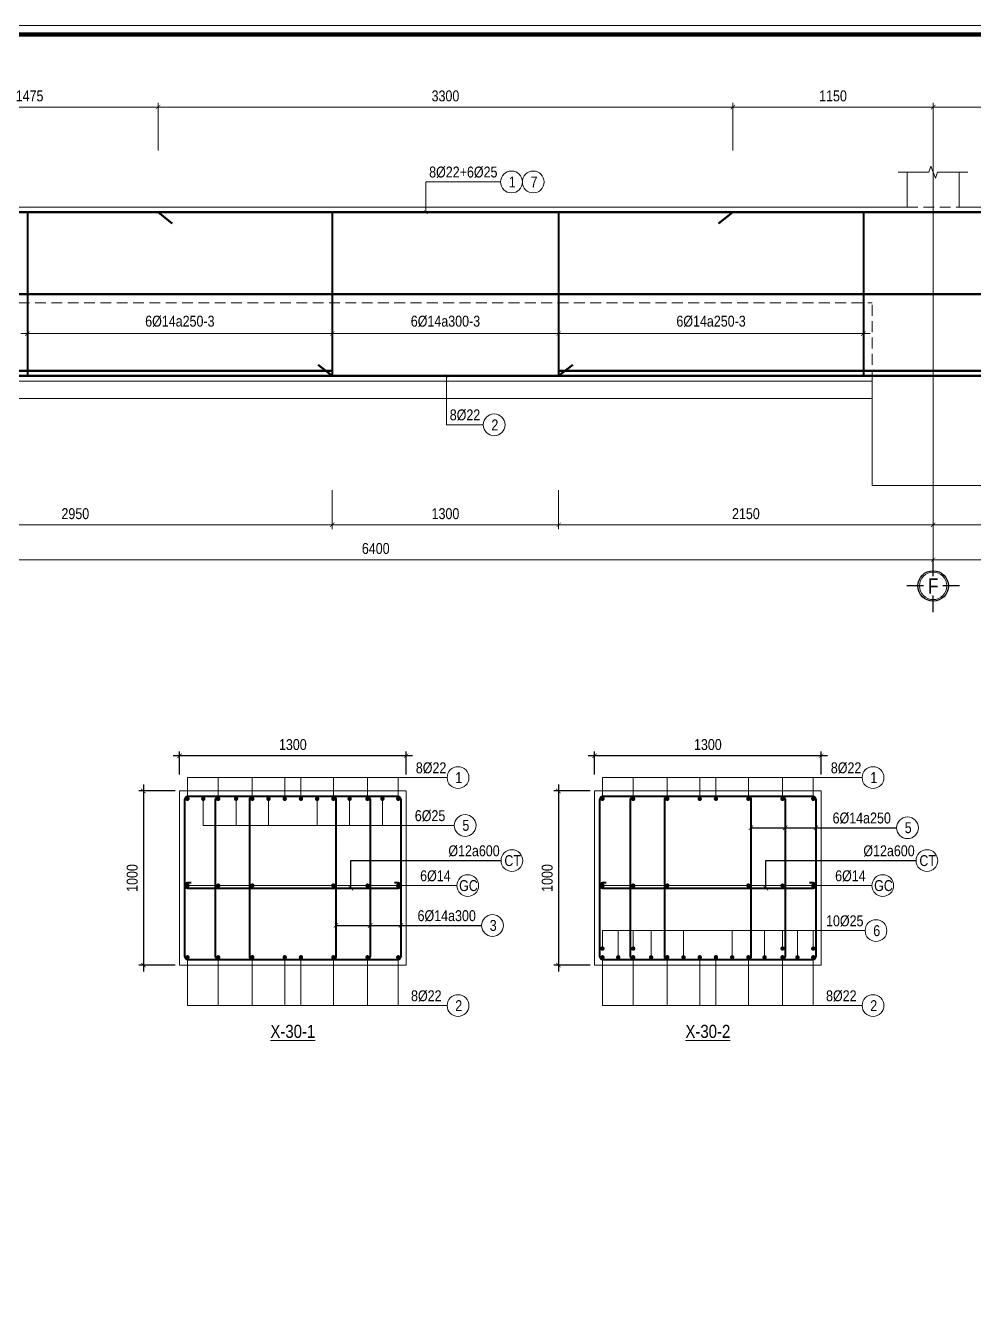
# Model space of a CAD drawing. Header units: millimetres. Extents: x 3014920 to 3563667, y -1638653 to -1356471.
# Drawn here: x 3397827 to 3403275, y -1593627 to -1586316 of the extents above; entities that cross this region are included whole.
import ezdxf
from ezdxf.enums import TextEntityAlignment as Align
from ezdxf.xclip import XClip

# ---------------------------------------------------------------- set-up
doc = ezdxf.new("R2010")
doc.units = ezdxf.units.MM
doc.header["$MEASUREMENT"] = 0
doc.header["$XCLIPFRAME"] = 0
doc.header["$PDMODE"] = 2
for name, pattern in [('6 TANG DIEN HINH 14-15$0$ACAD_ISO10W100', [18, 12, -3, 0, -3]), ('ACAD_ISO04W100', [30, 24, -3, 0, -3]), ('HIDDEN', [0.375, 0.25, -0.125])]:
    doc.linetypes.add(name, pattern=pattern)
doc.layers.get('0').update_dxf_attribs({"lineweight": 9})
doc.layers.get('Defpoints').update_dxf_attribs({"color": 10, "lineweight": 0})
for name, color, linetype, lineweight in [('2', 2, 'Continuous', 20), ('CDAI', 21, 'Continuous', 40), ('CTHEP', 50, 'Continuous', 50), ('DBAO', 90, 'Continuous', 13), ('DGIONG', 130, 'Continuous', 13), ('KTH', 154, 'Continuous', 9), ('Net khuat', 8, 'HIDDEN', 13), ('TEXT', 7, 'Continuous', 15), ('TRUC', 251, 'ACAD_ISO04W100', 9)]:
    doc.layers.add(name, color=color, linetype=linetype, lineweight=lineweight)
doc.layers.add('8', color=8, linetype='Continuous')
doc.styles.add('HELVECONDENSE', font='VHELVCN_0.TTF')
doc.styles.add('Star-HelCon', font='VHELVCN_0.TTF')
doc.styles.add('TTP-HelCon', font='VHELVCN_0.TTF')
doc.styles.add('VNI-HELVE-CONDENSE', font='VHELVCN_0.TTF')
doc.dimstyles.new('kc-25', dxfattribs={"dimtxt": 62.5, "dimasz": 20, "dimexe": 20, "dimexo": 50, "dimgap": 25, "dimtad": 3, "dimdec": 0, "dimzin": 0, "dimdsep": 46, "dimtxsty": 'VNI-HELVE-CONDENSE', "dimblk": 'DIM', "dimcen": 2.5, "dimclrd": 256, "dimclre": 154, "dimclrt": 7, "dimaunit": 1, "dimadec": 0, "dimazin": 0, "dimtfac": 1, "dimtdec": 0, "dimtix": 1, "dimtmove": 0, "dimatfit": 3, "dimldrblk": 'DOT', "dimfxl": 1, "dimtolj": 1, "dimtzin": 0, "dimarcsym": 0})
doc.dimstyles.new('TTP-25', dxfattribs={"dimscale": 25, "dimtxt": 2.5, "dimasz": 1, "dimexe": 1, "dimexo": 1, "dimgap": 0.09, "dimtad": 0, "dimdec": 4, "dimrnd": 1, "dimzin": 9, "dimdsep": 46, "dimtxsty": 'TTP-HelCon', "dimblk": 'ARCHTICK', "dimcen": 0.09, "dimdle": 1.5, "dimclrd": 256, "dimclre": 256, "dimclrt": 7, "dimadec": 0, "dimazin": 0, "dimtfac": 1, "dimtdec": 4, "dimtmove": 0, "dimatfit": 3, "dimldrblk": 'ARCHTICK', "dimfxl": 1, "dimtvp": 1, "dimtolj": 1, "dimtzin": 0, "dimarcsym": 0})

# ---------------------------------------------------------------- blocks, each defined once
blk = doc.blocks.new('2X-29')
at = {"layer": 'CTHEP'}
for p, q in [((32130.8927, -465), (360.43806, -465)), ((32130.8927, -925), (390.43806, -925)), ((32130.8927, -1385), (390.43806, -1385))]:
    blk.add_line(p, q, dxfattribs=at)
at = {"layer": 'CTHEP', "elevation": 0}
for points in [[(289.97982, -504.86181), (289.97982, -5), (32200.89431, -5), (32200.89431, -504.98415)], [(289.97982, -1845), (32200.89431, -1845)]]:
    blk.add_lwpolyline(points, dxfattribs=at)
at = {"layer": 'DBAO', "linetype": 'Continuous', "elevation": 0, "flags": 128}
blk.add_lwpolyline([(32230.89431, -1875), (258.43806, -1875)], dxfattribs=at)
blk = doc.blocks.new('dau truc')
blk.add_circle((0, 0), 180)
at = {"layer": '8'}
for p, q in [((0, 127), (0, 345)), ((-127, 0), (-345, 0)), ((0, -345), (0, -127)), ((345, 0), (127, 0))]:
    blk.add_line(p, q, dxfattribs=at)
blk.add_circle((0, 0), 200, dxfattribs=at)
at = {"layer": 'TEXT', "style": 'HELVECONDENSE'}
blk.add_attdef('A', text='', height=233, dxfattribs=at).set_placement((0, 0), align=Align.MIDDLE)
blk = doc.blocks.new('_ArchTick')
at = {"color": 0, "linetype": 'ByBlock', "const_width": 0.15}
blk.add_lwpolyline([(-0.5, -0.5), (0.5, 0.5)], dxfattribs=at)
blk = doc.blocks.new('*D972')
at = {"layer": 'Defpoints', "color": 0, "transparency": 16777216}
for p in [(3950, -1570), (5249.5, -1570), (3950, -1795)]:
    blk.add_point(p, dxfattribs=at)
at = {"layer": 'KTH', "lineweight": -2, "transparency": 16777216}
for p, q in [((3950, -1595), (3950, -1820)), ((5249.5, -1595), (5249.5, -1820)), ((5287, -1795), (3912.5, -1795))]:
    blk.add_line(p, q, dxfattribs=at)
at = {"layer": 'KTH', "lineweight": -2, "transparency": 16777216, "xscale": 25, "yscale": 25, "zscale": 25, "rotation": 180}
blk.add_blockref('_ArchTick', (3950, -1795), dxfattribs=at)
at = {"layer": 'KTH', "lineweight": -2, "transparency": 16777216, "xscale": 25, "yscale": 25, "zscale": 25}
blk.add_blockref('_ArchTick', (5249.5, -1795), dxfattribs=at)
at = {"layer": 'KTH', "color": 7, "transparency": 16777216, "insert": (4599.8, -1731.2), "char_height": 62.5, "attachment_point": 5, "style": 'TTP-HelCon'}
blk.add_mtext('\\A1;1300', dxfattribs=at)
blk = doc.blocks.new('*D974')
at = {"layer": 'Defpoints', "color": 0, "transparency": 16777216}
for p in [(2200, -520), (3950, -520), (3950, -696.4)]:
    blk.add_point(p, dxfattribs=at)
at = {"layer": 'KTH', "lineweight": -2, "transparency": 16777216}
for p, q in [((2200, -545), (2200, -721.4)), ((3950, -545), (3950, -721.4)), ((2162.5, -696.4), (3987.5, -696.4))]:
    blk.add_line(p, q, dxfattribs=at)
at = {"layer": 'KTH', "lineweight": -2, "transparency": 16777216, "xscale": 25, "yscale": 25, "zscale": 25, "rotation": 180}
blk.add_blockref('_ArchTick', (2200, -696.4), dxfattribs=at)
at = {"layer": 'KTH', "lineweight": -2, "transparency": 16777216, "xscale": 25, "yscale": 25, "zscale": 25}
blk.add_blockref('_ArchTick', (3950, -696.4), dxfattribs=at)
at = {"layer": 'KTH', "color": 7, "transparency": 16777216, "insert": (3075, -626.5), "char_height": 62.5, "attachment_point": 5, "style": 'TTP-HelCon'}
blk.add_mtext('\\A1;6Þ14a250-3', dxfattribs=at)
blk = doc.blocks.new('*D975')
at = {"layer": 'Defpoints', "color": 0, "transparency": 16777216}
for p in [(7399.5, 604), (7399.5, 330), (8499.5, 330)]:
    blk.add_point(p, dxfattribs=at)
at = {"layer": 'KTH', "lineweight": -2, "transparency": 16777216}
for p, q in [((8537, 604), (7362, 604)), ((7399.5, 355), (7399.5, 629)), ((8499.5, 355), (8499.5, 629))]:
    blk.add_line(p, q, dxfattribs=at)
at = {"layer": 'KTH', "lineweight": -2, "transparency": 16777216, "xscale": 25, "yscale": 25, "zscale": 25, "rotation": 180}
blk.add_blockref('_ArchTick', (7399.5, 604), dxfattribs=at)
at = {"layer": 'KTH', "lineweight": -2, "transparency": 16777216, "xscale": 25, "yscale": 25, "zscale": 25}
blk.add_blockref('_ArchTick', (8499.5, 604), dxfattribs=at)
at = {"layer": 'KTH', "color": 7, "transparency": 16777216, "insert": (7949.5, 667.8), "char_height": 62.5, "attachment_point": 5, "style": 'TTP-HelCon'}
blk.add_mtext('\\A1;1100', dxfattribs=at)
blk = doc.blocks.new('*D976')
at = {"layer": 'Defpoints', "color": 0, "transparency": 16777216}
for p in [(6249.5, 604), (6249.5, 330), (7399.5, 330)]:
    blk.add_point(p, dxfattribs=at)
at = {"layer": 'KTH', "lineweight": -2, "transparency": 16777216}
for p, q in [((7437, 604), (6212, 604)), ((6249.5, 355), (6249.5, 629)), ((7399.5, 355), (7399.5, 629))]:
    blk.add_line(p, q, dxfattribs=at)
at = {"layer": 'KTH', "lineweight": -2, "transparency": 16777216, "xscale": 25, "yscale": 25, "zscale": 25, "rotation": 180}
blk.add_blockref('_ArchTick', (6249.5, 604), dxfattribs=at)
at = {"layer": 'KTH', "lineweight": -2, "transparency": 16777216, "xscale": 25, "yscale": 25, "zscale": 25}
blk.add_blockref('_ArchTick', (7399.5, 604), dxfattribs=at)
at = {"layer": 'KTH', "color": 7, "transparency": 16777216, "insert": (6824.5, 667.8), "char_height": 62.5, "attachment_point": 5, "style": 'TTP-HelCon'}
blk.add_mtext('\\A1;1150', dxfattribs=at)
blk = doc.blocks.new('*D977')
at = {"layer": 'Defpoints', "color": 0, "transparency": 16777216}
for p in [(7399.5, -1570), (9499.5, -1570), (9499.5, -1795)]:
    blk.add_point(p, dxfattribs=at)
at = {"layer": 'KTH', "lineweight": -2, "transparency": 16777216}
for p, q in [((7399.5, -1595), (7399.5, -1820)), ((9499.5, -1595), (9499.5, -1820)), ((7362, -1795), (9537, -1795))]:
    blk.add_line(p, q, dxfattribs=at)
at = {"layer": 'KTH', "lineweight": -2, "transparency": 16777216, "xscale": 25, "yscale": 25, "zscale": 25, "rotation": 180}
blk.add_blockref('_ArchTick', (7399.5, -1795), dxfattribs=at)
at = {"layer": 'KTH', "lineweight": -2, "transparency": 16777216, "xscale": 25, "yscale": 25, "zscale": 25}
blk.add_blockref('_ArchTick', (9499.5, -1795), dxfattribs=at)
at = {"layer": 'KTH', "color": 7, "transparency": 16777216, "insert": (8449.5, -1731.2), "char_height": 62.5, "attachment_point": 5, "style": 'TTP-HelCon'}
blk.add_mtext('\\A1;2100', dxfattribs=at)
blk = doc.blocks.new('*D978')
at = {"layer": 'Defpoints', "color": 0, "transparency": 16777216}
for p in [(5249.5, -1570), (7399.5, -1570), (5249.5, -1795)]:
    blk.add_point(p, dxfattribs=at)
at = {"layer": 'KTH', "lineweight": -2, "transparency": 16777216}
for p, q in [((5249.5, -1595), (5249.5, -1820)), ((7399.5, -1595), (7399.5, -1820)), ((7437, -1795), (5212, -1795))]:
    blk.add_line(p, q, dxfattribs=at)
at = {"layer": 'KTH', "lineweight": -2, "transparency": 16777216, "xscale": 25, "yscale": 25, "zscale": 25, "rotation": 180}
blk.add_blockref('_ArchTick', (5249.5, -1795), dxfattribs=at)
at = {"layer": 'KTH', "lineweight": -2, "transparency": 16777216, "xscale": 25, "yscale": 25, "zscale": 25}
blk.add_blockref('_ArchTick', (7399.5, -1795), dxfattribs=at)
at = {"layer": 'KTH', "color": 7, "transparency": 16777216, "insert": (6324.5, -1731.2), "char_height": 62.5, "attachment_point": 5, "style": 'TTP-HelCon'}
blk.add_mtext('\\A1;2150', dxfattribs=at)
blk = doc.blocks.new('*D949')
at = {"layer": 'Defpoints', "color": 0, "transparency": 16777216}
for p in [(6249.5, 604), (2950, 330), (6249.5, 330)]:
    blk.add_point(p, dxfattribs=at)
at = {"layer": 'KTH', "lineweight": -2, "transparency": 16777216}
for p, q in [((2912.5, 604), (6287, 604)), ((2950, 355), (2950, 629)), ((6249.5, 355), (6249.5, 629))]:
    blk.add_line(p, q, dxfattribs=at)
at = {"layer": 'KTH', "lineweight": -2, "transparency": 16777216, "xscale": 25, "yscale": 25, "zscale": 25, "rotation": 180}
blk.add_blockref('_ArchTick', (2950, 604), dxfattribs=at)
at = {"layer": 'KTH', "lineweight": -2, "transparency": 16777216, "xscale": 25, "yscale": 25, "zscale": 25}
blk.add_blockref('_ArchTick', (6249.5, 604), dxfattribs=at)
at = {"layer": 'KTH', "color": 7, "transparency": 16777216, "insert": (4599.8, 667.8), "char_height": 62.5, "attachment_point": 5, "style": 'TTP-HelCon'}
blk.add_mtext('\\A1;3300', dxfattribs=at)
blk = doc.blocks.new('*D950')
at = {"layer": 'Defpoints', "color": 0, "transparency": 16777216}
for p in [(7399.5, -1570), (999.5, -1795), (999.5, -1995)]:
    blk.add_point(p, dxfattribs=at)
at = {"layer": 'KTH', "lineweight": -2, "transparency": 16777216}
for p, q in [((7399.5, -1595), (7399.5, -2020)), ((999.5, -1820), (999.5, -2020)), ((7437, -1995), (962, -1995))]:
    blk.add_line(p, q, dxfattribs=at)
at = {"layer": 'KTH', "lineweight": -2, "transparency": 16777216, "xscale": 25, "yscale": 25, "zscale": 25, "rotation": 180}
blk.add_blockref('_ArchTick', (999.5, -1995), dxfattribs=at)
at = {"layer": 'KTH', "lineweight": -2, "transparency": 16777216, "xscale": 25, "yscale": 25, "zscale": 25}
blk.add_blockref('_ArchTick', (7399.5, -1995), dxfattribs=at)
at = {"layer": 'KTH', "color": 7, "transparency": 16777216, "insert": (4199.5, -1931.1), "char_height": 62.5, "attachment_point": 5, "style": 'TTP-HelCon'}
blk.add_mtext('\\A1;6400', dxfattribs=at)
blk = doc.blocks.new('*D951')
at = {"layer": 'Defpoints', "color": 0, "transparency": 16777216}
for p in [(7399.5, -1570), (12924.5, -1570), (12924.5, -1995)]:
    blk.add_point(p, dxfattribs=at)
at = {"layer": 'KTH', "lineweight": -2, "transparency": 16777216}
for p, q in [((7399.5, -1595), (7399.5, -2020)), ((12924.5, -1595), (12924.5, -2020)), ((7362, -1995), (12962, -1995))]:
    blk.add_line(p, q, dxfattribs=at)
at = {"layer": 'KTH', "lineweight": -2, "transparency": 16777216, "xscale": 25, "yscale": 25, "zscale": 25, "rotation": 180}
blk.add_blockref('_ArchTick', (7399.5, -1995), dxfattribs=at)
at = {"layer": 'KTH', "lineweight": -2, "transparency": 16777216, "xscale": 25, "yscale": 25, "zscale": 25}
blk.add_blockref('_ArchTick', (12924.5, -1995), dxfattribs=at)
at = {"layer": 'KTH', "color": 7, "transparency": 16777216, "insert": (10162, -1931.1), "char_height": 62.5, "attachment_point": 5, "style": 'TTP-HelCon'}
blk.add_mtext('\\A1;5525', dxfattribs=at)
blk = doc.blocks.new('*D956')
at = {"layer": 'Defpoints', "color": 0, "transparency": 16777216}
for p in [(5249.5, -520), (6999.5, -520), (5249.5, -696.4)]:
    blk.add_point(p, dxfattribs=at)
at = {"layer": 'KTH', "lineweight": -2, "transparency": 16777216}
for p, q in [((5249.5, -545), (5249.5, -721.4)), ((6999.5, -545), (6999.5, -721.4)), ((7037, -696.4), (5212, -696.4))]:
    blk.add_line(p, q, dxfattribs=at)
at = {"layer": 'KTH', "lineweight": -2, "transparency": 16777216, "xscale": 25, "yscale": 25, "zscale": 25, "rotation": 180}
blk.add_blockref('_ArchTick', (5249.5, -696.4), dxfattribs=at)
at = {"layer": 'KTH', "lineweight": -2, "transparency": 16777216, "xscale": 25, "yscale": 25, "zscale": 25}
blk.add_blockref('_ArchTick', (6999.5, -696.4), dxfattribs=at)
at = {"layer": 'KTH', "color": 7, "transparency": 16777216, "insert": (6124.5, -626.5), "char_height": 62.5, "attachment_point": 5, "style": 'TTP-HelCon'}
blk.add_mtext('\\A1;6Þ14a250-3', dxfattribs=at)
blk = doc.blocks.new('*D957')
at = {"layer": 'Defpoints', "color": 0, "transparency": 16777216}
for p in [(3950, -520), (5249.5, -520), (3950, -696.4)]:
    blk.add_point(p, dxfattribs=at)
at = {"layer": 'KTH', "lineweight": -2, "transparency": 16777216}
for p, q in [((3950, -545), (3950, -721.4)), ((5249.5, -545), (5249.5, -721.4)), ((5287, -696.4), (3912.5, -696.4))]:
    blk.add_line(p, q, dxfattribs=at)
at = {"layer": 'KTH', "lineweight": -2, "transparency": 16777216, "xscale": 25, "yscale": 25, "zscale": 25, "rotation": 180}
blk.add_blockref('_ArchTick', (3950, -696.4), dxfattribs=at)
at = {"layer": 'KTH', "lineweight": -2, "transparency": 16777216, "xscale": 25, "yscale": 25, "zscale": 25}
blk.add_blockref('_ArchTick', (5249.5, -696.4), dxfattribs=at)
at = {"layer": 'KTH', "color": 7, "transparency": 16777216, "insert": (4599.8, -626.5), "char_height": 62.5, "attachment_point": 5, "style": 'TTP-HelCon'}
blk.add_mtext('\\A1;6Þ14a300-3', dxfattribs=at)
blk = doc.blocks.new('*D958')
at = {"layer": 'Defpoints', "color": 0, "transparency": 16777216}
for p in [(1474.5, 604), (1474.5, 330), (2950, 330)]:
    blk.add_point(p, dxfattribs=at)
at = {"layer": 'KTH', "lineweight": -2, "transparency": 16777216}
for p, q in [((2987.5, 604), (1437, 604)), ((1474.5, 355), (1474.5, 629)), ((2950, 355), (2950, 629))]:
    blk.add_line(p, q, dxfattribs=at)
at = {"layer": 'KTH', "lineweight": -2, "transparency": 16777216, "xscale": 25, "yscale": 25, "zscale": 25, "rotation": 180}
blk.add_blockref('_ArchTick', (1474.5, 604), dxfattribs=at)
at = {"layer": 'KTH', "lineweight": -2, "transparency": 16777216, "xscale": 25, "yscale": 25, "zscale": 25}
blk.add_blockref('_ArchTick', (2950, 604), dxfattribs=at)
at = {"layer": 'KTH', "color": 7, "transparency": 16777216, "insert": (2212.3, 667.8), "char_height": 62.5, "attachment_point": 5, "style": 'TTP-HelCon'}
blk.add_mtext('\\A1;1475', dxfattribs=at)
blk = doc.blocks.new('*D959')
at = {"layer": 'Defpoints', "color": 0, "transparency": 16777216}
for p in [(999.5, -1570), (3950, -1570), (3950, -1795)]:
    blk.add_point(p, dxfattribs=at)
at = {"layer": 'KTH', "lineweight": -2, "transparency": 16777216}
for p, q in [((999.5, -1595), (999.5, -1820)), ((3950, -1595), (3950, -1820)), ((962, -1795), (3987.5, -1795))]:
    blk.add_line(p, q, dxfattribs=at)
at = {"layer": 'KTH', "lineweight": -2, "transparency": 16777216, "xscale": 25, "yscale": 25, "zscale": 25, "rotation": 180}
blk.add_blockref('_ArchTick', (999.5, -1795), dxfattribs=at)
at = {"layer": 'KTH', "lineweight": -2, "transparency": 16777216, "xscale": 25, "yscale": 25, "zscale": 25}
blk.add_blockref('_ArchTick', (3950, -1795), dxfattribs=at)
at = {"layer": 'KTH', "color": 7, "transparency": 16777216, "insert": (2474.8, -1731.2), "char_height": 62.5, "attachment_point": 5, "style": 'TTP-HelCon'}
blk.add_mtext('\\A1;2950', dxfattribs=at)
blk = doc.blocks.new('DIM')
h = blk.add_hatch(color=1)
h.paths.add_polyline_path([(0.49, 0.29, 1), (0.29, 0.49), (-0.19, 0), (0.19, 0)])
h.paths.add_polyline_path([(0.19, 0), (-0.19, 0), (-0.49, -0.29, 1), (-0.29, -0.49)])
at = {"color": 9}
for p, q in [((-0.19, 0), (-1.5, 0)), ((0.19, 0), (1.5, 0))]:
    blk.add_line(p, q, dxfattribs=at)
at = {"color": 1}
for p, q in [((-0.49, -0.29), (0.29, 0.49)), ((-0.29, -0.49), (0.49, 0.29)), ((-0.19, 0), (0.19, 0))]:
    blk.add_line(p, q, dxfattribs=at)
blk.add_arc((-0.39, -0.39), 0.138, 135, 315, dxfattribs=at)
blk = doc.blocks.new('*D27')
at = {"layer": 'Defpoints', "color": 0, "ltscale": 500, "transparency": 16777216}
for p in [(3398711.5, -1590712), (3398503.3, -1591712), (3398711.5, -1591712)]:
    blk.add_point(p, dxfattribs=at)
at = {"layer": 'KTH', "lineweight": -2, "ltscale": 500, "transparency": 16777216}
for p, q in [((3398503.3, -1590674.5), (3398503.3, -1591749.5)), ((3398686.5, -1590712), (3398478.3, -1590712)), ((3398686.5, -1591712), (3398478.3, -1591712))]:
    blk.add_line(p, q, dxfattribs=at)
at = {"layer": 'KTH', "lineweight": -2, "ltscale": 500, "transparency": 16777216, "xscale": 25, "yscale": 25, "zscale": 25}
for p, rotation in [((3398503.3, -1590712), 90), ((3398503.3, -1591712), 270)]:
    blk.add_blockref('_ArchTick', p, dxfattribs=dict(at, rotation=rotation))
at = {"layer": 'KTH', "color": 7, "ltscale": 500, "transparency": 16777216, "insert": (3398439.5, -1591212), "char_height": 62.5, "attachment_point": 5, "rotation": 90, "style": 'TTP-HelCon'}
blk.add_mtext('\\A1;1000', dxfattribs=at)
blk = doc.blocks.new('*D28')
at = {"layer": 'Defpoints', "color": 0, "ltscale": 500, "transparency": 16777216}
for p in [(3398711.5, -1590509.8), (3398711.5, -1590643), (3400011.5, -1590643)]:
    blk.add_point(p, dxfattribs=at)
at = {"layer": 'KTH', "lineweight": -2, "ltscale": 500, "transparency": 16777216}
for p, q in [((3400049, -1590509.8), (3398674, -1590509.8)), ((3398711.5, -1590618), (3398711.5, -1590484.8)), ((3400011.5, -1590618), (3400011.5, -1590484.8))]:
    blk.add_line(p, q, dxfattribs=at)
at = {"layer": 'KTH', "lineweight": -2, "ltscale": 500, "transparency": 16777216, "xscale": 25, "yscale": 25, "zscale": 25, "rotation": 180}
blk.add_blockref('_ArchTick', (3398711.5, -1590509.8), dxfattribs=at)
at = {"layer": 'KTH', "lineweight": -2, "ltscale": 500, "transparency": 16777216, "xscale": 25, "yscale": 25, "zscale": 25}
blk.add_blockref('_ArchTick', (3400011.5, -1590509.8), dxfattribs=at)
at = {"layer": 'KTH', "color": 7, "ltscale": 500, "transparency": 16777216, "insert": (3399361.5, -1590446), "char_height": 62.5, "attachment_point": 5, "style": 'TTP-HelCon'}
blk.add_mtext('\\A1;1300', dxfattribs=at)
blk = doc.blocks.new('*D29')
at = {"layer": 'Defpoints', "color": 0, "ltscale": 500, "transparency": 16777216}
for p in [(3401094, -1590712), (3400885.7, -1591712), (3401094, -1591712)]:
    blk.add_point(p, dxfattribs=at)
at = {"layer": 'KTH', "lineweight": -2, "ltscale": 500, "transparency": 16777216}
for p, q in [((3400885.7, -1590674.5), (3400885.7, -1591749.5)), ((3401069, -1590712), (3400860.7, -1590712)), ((3401069, -1591712), (3400860.7, -1591712))]:
    blk.add_line(p, q, dxfattribs=at)
at = {"layer": 'KTH', "lineweight": -2, "ltscale": 500, "transparency": 16777216, "xscale": 25, "yscale": 25, "zscale": 25}
for p, rotation in [((3400885.7, -1590712), 90), ((3400885.7, -1591712), 270)]:
    blk.add_blockref('_ArchTick', p, dxfattribs=dict(at, rotation=rotation))
at = {"layer": 'KTH', "color": 7, "ltscale": 500, "transparency": 16777216, "insert": (3400821.9, -1591212), "char_height": 62.5, "attachment_point": 5, "rotation": 90, "style": 'TTP-HelCon'}
blk.add_mtext('\\A1;1000', dxfattribs=at)
blk = doc.blocks.new('*D30')
at = {"layer": 'Defpoints', "color": 0, "ltscale": 500, "transparency": 16777216}
for p in [(3401094, -1590509.8), (3401094, -1590643), (3402394, -1590643)]:
    blk.add_point(p, dxfattribs=at)
at = {"layer": 'KTH', "lineweight": -2, "ltscale": 500, "transparency": 16777216}
for p, q in [((3402431.5, -1590509.8), (3401056.5, -1590509.8)), ((3401094, -1590618), (3401094, -1590484.8)), ((3402394, -1590618), (3402394, -1590484.8))]:
    blk.add_line(p, q, dxfattribs=at)
at = {"layer": 'KTH', "lineweight": -2, "ltscale": 500, "transparency": 16777216, "xscale": 25, "yscale": 25, "zscale": 25, "rotation": 180}
blk.add_blockref('_ArchTick', (3401094, -1590509.8), dxfattribs=at)
at = {"layer": 'KTH', "lineweight": -2, "ltscale": 500, "transparency": 16777216, "xscale": 25, "yscale": 25, "zscale": 25}
blk.add_blockref('_ArchTick', (3402394, -1590509.8), dxfattribs=at)
at = {"layer": 'KTH', "color": 7, "ltscale": 500, "transparency": 16777216, "insert": (3401744, -1590446), "char_height": 62.5, "attachment_point": 5, "style": 'TTP-HelCon'}
blk.add_mtext('\\A1;1300', dxfattribs=at)
blk = doc.blocks.new('2X-31')
at = {"layer": 'CTHEP'}
blk.add_line((56669.99316, -1074.0046), (103.16431, -1074.00461), dxfattribs=at)
for points in [[(54.54176, -804.44405), (54.54176, -604.00461), (56669.99316, -604.00461), (56669.99316, -804.00461)], [(54.54176, -1544.00461), (56669.99316, -1544.0046), (56669.99316, -944.0046)]]:
    blk.add_lwpolyline(points, dxfattribs=at)
blk = doc.blocks.new('CHG_XX_Khung ten')
blk.add_lwpolyline([(15, 579), (826, 579), (826, 15), (15, 15)], close=True)
at = {"color": 4, "linetype": 'Continuous', "const_width": 1}
blk.add_lwpolyline([(17, 577), (824, 577), (824, 17), (17, 17)], close=True, dxfattribs=at)
blk = doc.blocks.new('2X-30')
at = {"layer": 'CDAI'}
for points in [[(2199.99836, -0.01737), (2199.99836, -940.01737)], [(3949.99836, -0.01737), (3949.99836, -940.01737)], [(5249.54915, -0.01737), (5249.54915, -940.01737)], [(6999.54915, -0.01737), (6999.54915, -940.01737)]]:
    blk.add_lwpolyline(points, dxfattribs=at)
at = {"layer": 'CTHEP'}
for p, q in [((-4770.45492, 0), (12894.54703, 0)), ((3031.42425, -64.54287), (2949.99836, -0.01737)), ((6168.12326, -64.54287), (6249.54915, -0.01737)), ((12821.30735, -470), (-4700.46243, -470)), ((3868.57247, -875.4745), (3949.99836, -940)), ((5330.97505, -875.4745), (5249.54915, -940))]:
    blk.add_line(p, q, dxfattribs=at)
at = {"layer": 'CTHEP', "elevation": 0}
for points in [[(-4770.45492, -940), (12894.54703, -940)], [(-1000, -910), (3949.99836, -910)], [(5249.54915, -909.99999), (9499.5449, -909.99999)]]:
    blk.add_lwpolyline(points, dxfattribs=at)
at = {"layer": 'DBAO', "linetype": 'Continuous'}
for p, q in [((7249.54703, 230), (7249.54703, 30)), ((7549.54703, 230), (7549.54703, 30)), ((1699.54703, 30), (7249.54703, 30)), ((7549.54703, 30), (12349.54703, 30))]:
    blk.add_line(p, q, dxfattribs=at)
at = {"layer": 'DBAO', "linetype": 'Continuous', "elevation": 0, "flags": 128}
for points in [[(7049.54703, -970), (-4800.45492, -970), (-4800.45492, 30)], [(7049.54703, -970), (7049.54703, -1570), (7749.54703, -1570), (7749.54703, -970)], [(7049.54703, -1070), (-4800.45492, -1070)]]:
    blk.add_lwpolyline(points, dxfattribs=at)
at = {"layer": 'DGIONG', "linetype": 'Continuous', "flags": 128}
blk.add_lwpolyline([(7599.54703, 230), (7424.54703, 230), (7412.04703, 195.65653), (7387.04703, 264.34347), (7374.54703, 230), (7199.54703, 230)], dxfattribs=at)
at = {"layer": 'DGIONG'}
for centre in [(4978.89614, 173.92733), (5103.89614, 173.92733), (4879.34798, -1220.75583)]:
    blk.add_circle(centre, 62.5, dxfattribs=at)
at = {"layer": 'Net khuat', "ltscale": 250}
for p, q in [((7249.54703, 30), (7549.54703, 30)), ((2150, -519.98684), (7049.54751, -519.99212)), ((7049.54703, -970), (7049.54751, -519.99212))]:
    blk.add_line(p, q, dxfattribs=at)
at = {"layer": 'TRUC', "linetype": '6 TANG DIEN HINH 14-15$0$ACAD_ISO10W100', "ltscale": 1250}
blk.add_lwpolyline([(7399.54703, 408.27092), (7399.54703, -2042.59717)], dxfattribs=at)
at = {"layer": '2', "ltscale": 300}
ref = blk.add_blockref('dau truc', (7399.54703, -2145.82027), dxfattribs=dict(at, xscale=0.4367131295148283, yscale=0.4367131295148283, zscale=0.4367131295148283))
ref.add_attrib('A', 'F', dxfattribs={"layer": 'TEXT', "height": 87.5, "style": 'HELVECONDENSE'}).set_placement((7399.54703, -2145.82027), align=Align.MIDDLE)
at = {"layer": 'TEXT', "style": 'TTP-HelCon'}
for s, p in [('8Þ22+6Þ25', (4506.08826, 199.78028, 0)), ('8Þ22', (4624.4296, -1194.90289, 0))]:
    blk.add_text(s, height=62.5, dxfattribs=at).set_placement(p)
at = {"layer": 'TEXT', "style": 'Star-HelCon'}
for s, p in [('1', (4983.06281, 173.92733)), ('7', (5108.06281, 173.92733)), ('2', (4883.51464, -1220.75583))]:
    blk.add_text(s, height=62.5, dxfattribs=at).set_placement(p, align=Align.MIDDLE)
at = {"layer": 'KTH'}
for base, p1, p2, picture, middle in [((1474.54703, 604.00461), (2949.99836, 330), (1474.54703, 330), '*D958', (2212.27269, 667.83794)), ((6249.54915, 604.00461), (7399.54703, 330), (6249.54915, 330), '*D976', (6824.54809, 667.83794)), ((7399.54703, 604.00461), (8499.5449, 330), (7399.54703, 330), '*D975', (7949.54597, 667.83794)), ((999.54703, -1994.95574), (7399.54703, -1570), (999.54703, -1795), '*D950', (4199.54703, -1931.1224)), ((3949.99836, -1795), (999.54703, -1570), (3949.99836, -1570), '*D959', (2474.77269, -1731.16667)), ((9499.5449, -1795), (7399.54703, -1570), (9499.5449, -1570), '*D977', (8449.54597, -1731.16667))]:
    dim = blk.add_linear_dim(base=base, p1=p1, p2=p2, dimstyle='TTP-25', override={"dimtmove": 1}, dxfattribs=at)
    dim.commit()
    dim.dimension.update_dxf_attribs({"geometry": picture, "text_midpoint": middle})
for base, p1, p2, picture, middle in [((6249.54915, 604.00461), (2949.99836, 330), (6249.54915, 330), '*D949', (4599.77376, 667.83794)), ((3949.99836, -1795), (5249.54915, -1570), (3949.99836, -1570), '*D972', (4599.77376, -1731.16667)), ((5249.54915, -1795), (7399.54703, -1570), (5249.54915, -1570), '*D978', (6324.54809, -1731.16667)), ((12924.54703, -1994.95574), (7399.54703, -1570), (12924.54703, -1570), '*D951', (10162.04703, -1931.1224))]:
    dim = blk.add_linear_dim(base=base, p1=p1, p2=p2, angle=180, dimstyle='TTP-25', override={"dimtmove": 1}, dxfattribs=at)
    dim.commit()
    dim.dimension.update_dxf_attribs({"geometry": picture, "text_midpoint": middle})
dim = blk.add_linear_dim(base=(3949.99836, -696.43167), p1=(2199.99836, -519.98684), p2=(3949.99836, -519.98684), text='6Þ14a250-3', dimstyle='TTP-25', override={"dimtmove": 1}, dxfattribs=at)
dim.commit()
dim.dimension.update_dxf_attribs({"geometry": '*D974', "text_midpoint": (3074.99836, -626.515)})
for base, p1, p2, text, picture, middle in [((3949.99836, -696.43167), (5249.54915, -519.98684), (3949.99836, -519.98684), '6Þ14a300-3', '*D957', (4599.77376, -626.515)), ((5249.54915, -696.43167), (6999.54915, -519.98684), (5249.54915, -519.98684), '6Þ14a250-3', '*D956', (6124.54915, -626.515))]:
    dim = blk.add_linear_dim(base=base, p1=p1, p2=p2, angle=180, text=text, dimstyle='TTP-25', override={"dimtmove": 1}, dxfattribs=at)
    dim.commit()
    dim.dimension.update_dxf_attribs({"geometry": picture, "text_midpoint": middle})
at = {"layer": 'DGIONG'}
for points in [[(4487.57633, 0), (4487.57623, 173.92733), (4916.39614, 173.92733)], [(4605.91773, -940), (4605.91757, -1220.75583), (4816.84798, -1220.75583)]]:
    blk.add_leader(points, dimstyle='kc-25', override={"dimtad": 0, "dimldrblk": 'ArchTick', "dimfxl": 100, "dimarcsym": 1}, dxfattribs=at)

msp = doc.modelspace()

# ---------------------------------------------------------------- linework, layer by layer
at = {"layer": 'CDAI', "elevation": 0}
for points in [[(3398760.27856, -1590742.0344), (3399962.77856, -1590742.0344, -0.4142135624), (3399981.52856, -1590760.7844), (3399981.52856, -1591663.2844, -0.4142135624), (3399962.77856, -1591682.0344), (3398760.27856, -1591682.0344, -0.4142135624), (3398741.52856, -1591663.2844), (3398741.52856, -1590760.7844, -0.4142135624)], [(3398936.70713, -1590742.0344), (3399786.34999, -1590742.0344, -0.4142135624), (3399805.09999, -1590760.7844), (3399805.09999, -1591663.2844, -0.4142135624), (3399786.34999, -1591682.0344), (3398936.70713, -1591682.0344, -0.4142135624), (3398917.95713, -1591663.2844), (3398917.95713, -1590760.7844, -0.4142135624)], [(3399132.58626, -1590742.0344), (3399590.47087, -1590742.0344, -0.4142135624), (3399609.22087, -1590760.7844), (3399609.22087, -1591663.2844, -0.4142135624), (3399590.47087, -1591682.0344), (3399132.58626, -1591682.0344, -0.4142135624), (3399113.83626, -1591663.2844), (3399113.83626, -1590760.7844, -0.4142135624)], [(3401142.70288, -1590742.0344), (3402345.20288, -1590742.0344, -0.4142135624), (3402363.95288, -1590760.7844), (3402363.95288, -1591663.2844, -0.4142135624), (3402345.20288, -1591682.0344), (3401142.70288, -1591682.0344, -0.4142135624), (3401123.95288, -1591663.2844), (3401123.95288, -1590760.7844, -0.4142135624)], [(3401319.13145, -1590742.0344), (3402168.77431, -1590742.0344, -0.4142135624), (3402187.52431, -1590760.7844), (3402187.52431, -1591663.2844, -0.4142135624), (3402168.77431, -1591682.0344), (3401319.13145, -1591682.0344, -0.4142135624), (3401300.38145, -1591663.2844), (3401300.38145, -1590760.7844, -0.4142135624)], [(3401515.01057, -1590742.0344), (3401972.89519, -1590742.0344, -0.4142135624), (3401991.64519, -1590760.7844), (3401991.64519, -1591663.2844, -0.4142135624), (3401972.89519, -1591682.0344), (3401515.01057, -1591682.0344, -0.4142135624), (3401496.26057, -1591663.2844), (3401496.26057, -1590760.7844, -0.4142135624)]]:
    msp.add_lwpolyline(points, format="xyb", close=True, dxfattribs=at)
for points in [[(3398778.44855, -1591240.36773), (3398756.52856, -1591240.36773, 0.4142135624), (3398741.52856, -1591255.36773, 0.4142135624), (3398756.52856, -1591270.36773), (3399966.52856, -1591270.36773, 0.4142135624), (3399981.52856, -1591255.36773, 0.4142135624), (3399966.52856, -1591240.36773), (3399944.60857, -1591240.36773)], [(3401160.87287, -1591240.36773), (3401138.95288, -1591240.36773, 0.4142135624), (3401123.95288, -1591255.36773, 0.4142135624), (3401138.95288, -1591270.36773), (3402348.95288, -1591270.36773, 0.4142135624), (3402363.95288, -1591255.36773, 0.4142135624), (3402348.95288, -1591240.36773), (3402327.03289, -1591240.36773)]]:
    msp.add_lwpolyline(points, format="xyb", dxfattribs=at)
at = {"layer": 'CTHEP', "const_width": 12.5, "elevation": 0}
for points in [[(3398750.27856, -1590757.0344, 1), (3398762.77856, -1590757.0344, 1)], [(3398840.99285, -1590757.0344, -1), (3398853.49285, -1590757.0344, -1)], [(3398926.70713, -1590757.0344, -1), (3398939.20713, -1590757.0344, -1)], [(3399029.50933, -1590757.0344, -1), (3399042.00933, -1590757.0344, -1)], [(3399122.58626, -1590757.0344, -1), (3399135.08626, -1590757.0344, -1)], [(3399215.66318, -1590757.0344, -1), (3399228.16318, -1590757.0344, -1)], [(3399321.2401, -1590757.0344, 1), (3399308.7401, -1590757.0344, 1)], [(3399401.81702, -1590757.0344, -1), (3399414.31702, -1590757.0344, -1)], [(3399494.89395, -1590757.0344, -1), (3399507.39395, -1590757.0344, -1)], [(3399587.97087, -1590757.0344, -1), (3399600.47087, -1590757.0344, -1)], [(3399693.54779, -1590757.0344, 1), (3399681.04779, -1590757.0344, 1)], [(3399796.34999, -1590757.0344, 1), (3399783.84999, -1590757.0344, 1)], [(3399882.06428, -1590757.0344, 1), (3399869.56428, -1590757.0344, 1)], [(3399960.27856, -1590757.0344, 1), (3399972.77856, -1590757.0344, 1)], [(3401132.70288, -1590757.0344, 1), (3401145.20288, -1590757.0344, 1)], [(3401309.13145, -1590757.0344, -1), (3401321.63145, -1590757.0344, -1)], [(3401505.01057, -1590757.0344, -1), (3401517.51057, -1590757.0344, -1)], [(3401703.66442, -1590757.0344, 1), (3401691.16442, -1590757.0344, 1)], [(3401784.24134, -1590757.0344, -1), (3401796.74134, -1590757.0344, -1)], [(3401970.39519, -1590757.0344, -1), (3401982.89519, -1590757.0344, -1)], [(3402178.77431, -1590757.0344, 1), (3402166.27431, -1590757.0344, 1)], [(3402342.70288, -1590757.0344, 1), (3402355.20288, -1590757.0344, 1)], [(3398750.27856, -1591255.36773, 1), (3398762.77856, -1591255.36773, 1)], [(3398926.70713, -1591255.36774, -1), (3398939.20713, -1591255.36774, -1)], [(3399122.58626, -1591255.36774, -1), (3399135.08626, -1591255.36774, -1)], [(3399587.97087, -1591255.36774, -1), (3399600.47087, -1591255.36774, -1)], [(3399796.34999, -1591255.36774, 1), (3399783.84999, -1591255.36774, 1)], [(3399960.27856, -1591255.36773, 1), (3399972.77856, -1591255.36773, 1)], [(3401132.70288, -1591255.36773, 1), (3401145.20288, -1591255.36773, 1)], [(3401309.13145, -1591255.36774, -1), (3401321.63145, -1591255.36774, -1)], [(3401505.01057, -1591255.36774, -1), (3401517.51057, -1591255.36774, -1)], [(3401970.39519, -1591255.36774, -1), (3401982.89519, -1591255.36774, -1)], [(3402178.77431, -1591255.36774, 1), (3402166.27431, -1591255.36774, 1)], [(3402342.70288, -1591255.36773, 1), (3402355.20288, -1591255.36773, 1)], [(3401132.70288, -1591617.0344, 1), (3401145.20288, -1591617.0344, 1)], [(3401309.13145, -1591617.0344, 1), (3401321.63145, -1591617.0344, 1)], [(3402178.77431, -1591617.0344, -1), (3402166.27431, -1591617.0344, -1)], [(3402342.70288, -1591617.0344, 1), (3402355.20288, -1591617.0344, 1)], [(3398750.27856, -1591667.0344, 1), (3398762.77856, -1591667.0344, 1)], [(3398926.70713, -1591667.0344, 1), (3398939.20713, -1591667.0344, 1)], [(3399122.58626, -1591667.0344, 1), (3399135.08626, -1591667.0344, 1)], [(3399321.2401, -1591667.0344, -1), (3399308.7401, -1591667.0344, -1)], [(3399401.81702, -1591667.0344, 1), (3399414.31702, -1591667.0344, 1)], [(3399587.97087, -1591667.0344, 1), (3399600.47087, -1591667.0344, 1)], [(3399796.34999, -1591667.0344, -1), (3399783.84999, -1591667.0344, -1)], [(3399960.27856, -1591667.0344, 1), (3399972.77856, -1591667.0344, 1)], [(3401132.70288, -1591667.0344, 1), (3401145.20288, -1591667.0344, 1)], [(3401223.41717, -1591667.0344, 1), (3401235.91717, -1591667.0344, 1)], [(3401309.13145, -1591667.0344, 1), (3401321.63145, -1591667.0344, 1)], [(3401411.93365, -1591667.0344, 1), (3401424.43365, -1591667.0344, 1)], [(3401505.01057, -1591667.0344, 1), (3401517.51057, -1591667.0344, 1)], [(3401598.0875, -1591667.0344, 1), (3401610.5875, -1591667.0344, 1)], [(3401703.66442, -1591667.0344, -1), (3401691.16442, -1591667.0344, -1)], [(3401784.24134, -1591667.0344, 1), (3401796.74134, -1591667.0344, 1)], [(3401877.31827, -1591667.0344, 1), (3401889.81827, -1591667.0344, 1)], [(3401970.39519, -1591667.0344, 1), (3401982.89519, -1591667.0344, 1)], [(3402075.97211, -1591667.0344, -1), (3402063.47211, -1591667.0344, -1)], [(3402178.77431, -1591667.0344, -1), (3402166.27431, -1591667.0344, -1)], [(3402264.4886, -1591667.0344, -1), (3402251.9886, -1591667.0344, -1)], [(3402342.70288, -1591667.0344, 1), (3402355.20288, -1591667.0344, 1)]]:
    msp.add_lwpolyline(points, format="xyb", close=True, dxfattribs=at)
at = {"layer": 'DBAO', "elevation": 0, "flags": 128}
for points in [[(3398711.52856, -1590712.0344), (3400011.52856, -1590712.0344)], [(3400011.52856, -1590712.0344), (3400011.52856, -1591712.0344), (3398711.52856, -1591712.0344), (3398711.52856, -1590712.0344)], [(3401093.95288, -1590712.0344), (3402393.95288, -1590712.0344)], [(3402393.95288, -1590712.0344), (3402393.95288, -1591712.0344), (3401093.95288, -1591712.0344), (3401093.95288, -1590712.0344)]]:
    msp.add_lwpolyline(points, dxfattribs=at)
at = {"layer": 'DGIONG'}
for p, q in [((3398756.52856, -1590757.0344), (3398756.52856, -1590635.2844)), ((3398756.52856, -1590635.2844), (3400247.12507, -1590635.2844)), ((3398932.95713, -1590757.0344), (3398932.95713, -1590635.2844)), ((3399128.83626, -1590757.0344), (3399128.83626, -1590635.2844)), ((3399314.9901, -1590757.0344), (3399314.9901, -1590635.2844)), ((3399408.06702, -1590757.0344), (3399408.06702, -1590635.2844)), ((3399594.22087, -1590757.0344), (3399594.22087, -1590635.2844)), ((3399790.09999, -1590757.0344), (3399790.09999, -1590635.2844)), ((3399966.52856, -1590757.0344), (3399966.52856, -1590635.2844)), ((3401138.95288, -1590757.0344), (3401138.95288, -1590635.2844)), ((3401138.95288, -1590635.2844), (3402629.54939, -1590635.2844)), ((3401315.38145, -1590757.0344), (3401315.38145, -1590635.2844)), ((3401511.26057, -1590757.0344), (3401511.26057, -1590635.2844)), ((3401697.41442, -1590757.0344), (3401697.41442, -1590635.2844)), ((3401790.49134, -1590757.0344), (3401790.49134, -1590635.2844)), ((3401976.64519, -1590757.0344), (3401976.64519, -1590635.2844)), ((3402172.52431, -1590757.0344), (3402172.52431, -1590635.2844)), ((3402348.95288, -1590757.0344), (3402348.95288, -1590635.2844)), ((3398847.24285, -1590757.0344), (3398847.24285, -1590910.0634)), ((3399035.75933, -1590757.0344), (3399035.75933, -1590910.0634)), ((3399221.91318, -1590757.0344), (3399221.91318, -1590910.0634)), ((3399501.14395, -1590757.0344), (3399501.14395, -1590910.0634)), ((3399687.29779, -1590757.0344), (3399687.29779, -1590910.0634)), ((3399875.81428, -1590757.0344), (3399875.81428, -1590910.0634)), ((3398847.24285, -1590910.0634), (3400288.0306, -1590910.0634)), ((3398756.52856, -1591255.36773), (3400303.08963, -1591255.36774)), ((3401138.95288, -1591255.36773), (3402685.51395, -1591255.36774)), ((3401138.95288, -1591514.0054), (3402646.74689, -1591514.0054)), ((3401138.95288, -1591617.0344), (3401138.95288, -1591514.0054)), ((3401229.66717, -1591667.0344), (3401229.66717, -1591514.0054)), ((3401315.38145, -1591617.0344), (3401315.38145, -1591514.0054)), ((3401418.18365, -1591667.0344), (3401418.18365, -1591514.0054)), ((3401604.3375, -1591667.0344), (3401604.3375, -1591514.0054)), ((3401883.56827, -1591667.0344), (3401883.56827, -1591514.0054)), ((3402069.72211, -1591667.0344), (3402069.72211, -1591514.0054)), ((3402172.52431, -1591617.0344), (3402172.52431, -1591514.0054)), ((3402258.2386, -1591667.0344), (3402258.2386, -1591514.0054)), ((3402348.95288, -1591617.0344), (3402348.95288, -1591514.0054)), ((3398756.52856, -1591944.43623), (3398756.52856, -1591667.0344)), ((3398932.95713, -1591944.43622), (3398932.95713, -1591667.0344)), ((3399128.83626, -1591944.43622), (3399128.83626, -1591667.0344)), ((3399314.9901, -1591667.0344), (3399314.9901, -1591944.43623)), ((3399408.06702, -1591667.0344), (3399408.06702, -1591944.43623)), ((3399594.22087, -1591944.43622), (3399594.22087, -1591667.0344)), ((3399790.09999, -1591944.43622), (3399790.09999, -1591667.0344)), ((3399966.52856, -1591944.43623), (3399966.52856, -1591667.0344)), ((3401138.95288, -1591944.43623), (3401138.95288, -1591667.0344)), ((3401315.38145, -1591944.43622), (3401315.38145, -1591667.0344)), ((3401511.26057, -1591944.43622), (3401511.26057, -1591667.0344)), ((3401697.41442, -1591667.0344), (3401697.41442, -1591944.43623)), ((3401790.49134, -1591667.0344), (3401790.49134, -1591944.43623)), ((3401976.64519, -1591944.43622), (3401976.64519, -1591667.0344)), ((3402172.52431, -1591944.43622), (3402172.52431, -1591667.0344)), ((3402348.95288, -1591944.43623), (3402348.95288, -1591667.0344)), ((3398756.52856, -1591944.43623), (3400247.12507, -1591944.43623)), ((3401138.95288, -1591944.43623), (3402629.54939, -1591944.43623))]:
    msp.add_line(p, q, dxfattribs=at)
for centre in [(3400309.62507, -1590635.2844), (3402692.04939, -1590635.2844), (3400350.5306, -1590910.0634), (3402889.87972, -1590923.33326), (3400619.37867, -1591111.80694), (3403001.80299, -1591111.80694), (3400365.58963, -1591255.36774), (3402748.01395, -1591255.36774), (3400507.4554, -1591484.30276), (3402709.24689, -1591514.0054), (3400309.62507, -1591944.43623), (3402692.04939, -1591944.43623)]:
    msp.add_circle(centre, 62.5, dxfattribs=at)

# ---------------------------------------------------------------- block references
at = {"layer": 'DBAO'}
ref = msp.add_blockref('2X-29', (3370052.23311, -1587304.50905), dxfattribs=at)
XClip(ref).set_block_clipping_path([(-499.4284207234, -3756.2550680898), (12754.3829857363, 936.6484719219)])
ref = msp.add_blockref('2X-30', (3395637.84478, -1587388.76881), dxfattribs=at)
XClip(ref).set_block_clipping_path([(-5900.3250533474, -2717.9486155312), (9194.162811199, 1023.7404673466)])
ref = msp.add_blockref('2X-31', (3396346.47636, -1590128.69447), dxfattribs=at)
XClip(ref).set_block_clipping_path([(15540.4105772206, -3895.1161533908), (32174.2594661765, 535.2512636671)])

# ---------------------------------------------------------------- texts
at = {"layer": 'TEXT', "style": 'TTP-HelCon'}
for s, p in [('8Þ22', (3400067.4869, -1590610.2844)), ('8Þ22', (3402449.91122, -1590610.2844)), ('6Þ25', (3400061.65133, -1590885.0634)), ('6Þ14a250', (3402460.03142, -1590898.33326)), ('Þ12a600', (3400254.29325, -1591086.80694)), ('Þ12a600', (3402636.71757, -1591086.80694)), ('6Þ14', (3400092.25436, -1591230.36774)), ('6Þ14', (3402474.67868, -1591230.36774)), ('6Þ14a300', (3400077.6071, -1591459.30276)), ('10Þ25', (3402422.41122, -1591489.0054)), ('8Þ22', (3400039.9869, -1591919.43623)), ('8Þ22', (3402422.41122, -1591919.43623))]:
    msp.add_text(s, height=62.5, dxfattribs=at).set_placement(p)
at = {"layer": 'TEXT', "style": 'Star-HelCon'}
for s, p in [('1', (3400313.79174, -1590635.2844)), ('1', (3402696.21606, -1590635.2844)), ('5', (3400354.69726, -1590910.0634)), ('5', (3402894.04638, -1590923.33326)), ('CT', (3400623.54534, -1591111.80694)), ('CT', (3403005.96966, -1591111.80694)), ('GC', (3400369.75629, -1591255.36774)), ('GC', (3402752.18061, -1591255.36774)), ('3', (3400511.62206, -1591484.30276)), ('6', (3402713.41356, -1591514.0054)), ('2', (3400313.79174, -1591944.43623)), ('2', (3402696.21606, -1591944.43623))]:
    msp.add_text(s, height=62.5, dxfattribs=at).set_placement(p, align=Align.MIDDLE)
at = {"layer": 'TEXT', "style": 'TTP-HelCon'}
for s, p in [('%%UX-30-1', (3399361.52856, -1592130.02239)), ('%%UX-30-2', (3401743.95288, -1592130.02239))]:
    msp.add_text(s, height=75, dxfattribs=at).set_placement(p, align=Align.CENTER)

# ---------------------------------------------------------------- dimensions: what is measured, and where the dimension line sits
at = {"layer": 'KTH', "ltscale": 500}
for base, p1, p2, picture, middle in [((3398711.52856, -1590509.7844), (3400011.52856, -1590643.02245), (3398711.52856, -1590643.02245), '*D28', (3399361.52856, -1590445.95107)), ((3401093.95288, -1590509.7844), (3402393.95288, -1590643.02245), (3401093.95288, -1590643.02245), '*D30', (3401743.95288, -1590445.95107))]:
    dim = msp.add_linear_dim(base=base, p1=p1, p2=p2, dimstyle='TTP-25', dxfattribs=at)
    dim.commit()
    dim.dimension.update_dxf_attribs({"geometry": picture, "text_midpoint": middle})
for base, p1, p2, picture, middle in [((3398503.29092, -1591712.0344), (3398711.52856, -1590712.0344), (3398711.52856, -1591712.0344), '*D27', (3398439.45759, -1591212.0344)), ((3400885.71524, -1591712.0344), (3401093.95288, -1590712.0344), (3401093.95288, -1591712.0344), '*D29', (3400821.88191, -1591212.0344))]:
    dim = msp.add_linear_dim(base=base, p1=p1, p2=p2, angle=90, dimstyle='TTP-25', dxfattribs=at)
    dim.commit()
    dim.dimension.update_dxf_attribs({"geometry": picture, "text_midpoint": middle})

# ---------------------------------------------------------------- leaders
at = {"layer": 'DGIONG'}
for points in [[(3401991.64519, -1590923.33326), (3402827.37972, -1590923.33326)], [(3402187.52431, -1590923.33326), (3402827.37972, -1590923.33326)], [(3402363.95288, -1590923.33326), (3402827.37972, -1590923.33326)], [(3399694.21274, -1591270.36773), (3399694.21274, -1591111.80694), (3400556.87867, -1591111.80694)], [(3402076.63706, -1591270.36773), (3402076.63706, -1591111.80694), (3402939.30299, -1591111.80694)], [(3399609.22087, -1591484.30276), (3400444.9554, -1591484.30276)], [(3399805.09999, -1591484.30276), (3400444.9554, -1591484.30276)], [(3399981.52856, -1591484.30276), (3400444.9554, -1591484.30276)]]:
    msp.add_leader(points, dimstyle='TTP-25', dxfattribs=at)

# ---------------------------------------------------------------- next in the draw order: block references
at = {"color": 5, "xscale": 25.92478421704392, "yscale": 25.92478421704392, "zscale": 25.92478421704392}
msp.add_blockref('CHG_XX_Khung ten', (3389245.2673, -1601326.46106), dxfattribs=at)

doc.saveas('drawing.dxf')
